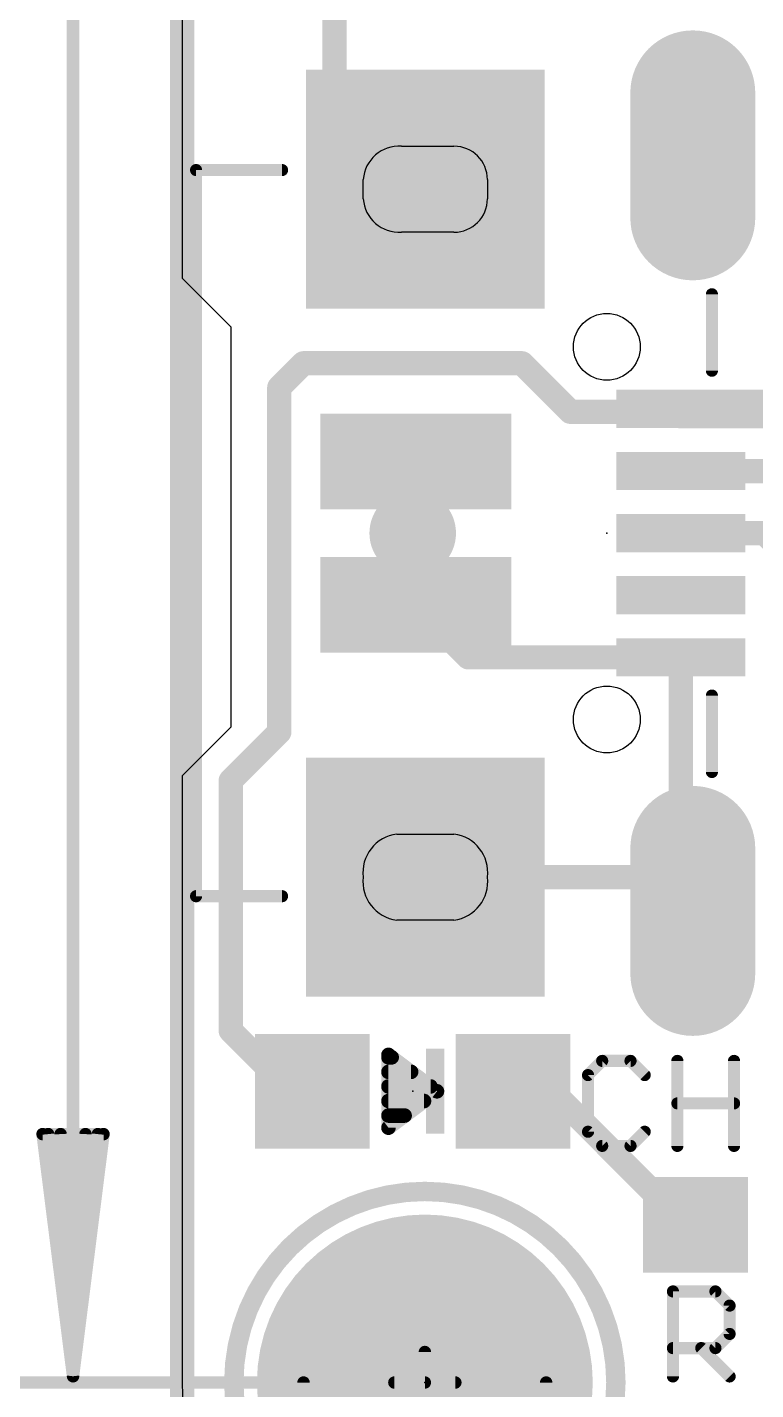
# Model space of a CAD drawing. Extents: x -11.5 to 69.1, y -5.3 to 31.9.
# Drawn here: x -1.62 to 6, y 2.46 to 16.72 of the extents above; entities that cross this region are included whole.
import ezdxf

# ---------------------------------------------------------------- set-up
doc = ezdxf.new("R2010")
doc.units = 0
for name, color, linetype in [('1', 12, 'CONTINUOUS'), ('16', 132, 'CONTINUOUS'), ('17', 110, 'CONTINUOUS'), ('18', 110, 'CONTINUOUS'), ('20', 53, 'CONTINUOUS'), ('21', 40, 'CONTINUOUS'), ('23', 40, 'CONTINUOUS'), ('47', 253, 'CONTINUOUS')]:
    doc.layers.add(name, color=color, linetype=linetype)

# ---------------------------------------------------------------- blocks, each defined once
blk = doc.blocks.new('RECT')
blk.add_solid([(-0.5, -0.5), (0.5, -0.5), (-0.5, 0.5), (0.5, 0.5)])
blk = doc.blocks.new('ROUNDP')
at = {"const_width": 0.5}
blk.add_lwpolyline([(0, -0.25, 1), (0, 0.25, 1), (0, -0.25)], format="xyb", dxfattribs=at)
blk = doc.blocks.new('OFFSETP100')
at = {"const_width": 1}
blk.add_lwpolyline([(0, 0), (1, 0)], dxfattribs=at)
at = {"const_width": 0.5}
for points in [[(0, 0.25, 1), (0, -0.25)], [(1, -0.25, 1), (1, 0.25)]]:
    blk.add_lwpolyline(points, format="xyb", dxfattribs=at)
blk = doc.blocks.new('SQUAREP')
blk.add_solid([(-0.5, -0.5), (0.5, -0.5), (-0.5, 0.5), (0.5, 0.5)])
blk = doc.blocks.new('ROUNDV')
at = {"const_width": 0.5}
blk.add_lwpolyline([(0, -0.25, 1), (0, 0.25, 1), (0, -0.25)], format="xyb", dxfattribs=at)

msp = doc.modelspace()

# ---------------------------------------------------------------- linework, layer by layer
at = {"layer": '1'}
for points, const_width in [([(0, 22.86), (0, 0)], 0.254), ([(1.595, 17.359), (1.595, 15.03)], 0.254), ([(1.595, 15.03), (2.545, 15.03)], 0.254), ([(1.016, 12.954), (1.27, 13.208)], 0.254), ([(1.27, 13.208), (3.556, 13.208)], 0.254), ([(3.556, 13.208), (4.064, 12.7)], 0.254), ([(1.016, 9.3472), (1.016, 12.954)], 0.254), ([(5.22, 12.73), (6.828, 12.73)], 0.4064), ([(5.19, 12.7), (5.22, 12.73)], 0.254), ([(4.064, 12.7), (5.19, 12.7)], 0.254), ([(5.22, 12.08), (6.589, 12.08)], 0.254), ([(5.22, 11.43), (6.096, 11.43)], 0.254), ([(6.096, 11.43), (6.35, 11.176)], 0.254), ([(2.995, 10.13), (2.445, 10.68)], 0.254), ([(5.22, 10.13), (2.995, 10.13)], 0.254), ([(5.22, 10.13), (5.22, 8.255)], 0.254), ([(0.508, 8.8392), (1.016, 9.3472)], 0.254), ([(0.508, 6.223), (0.508, 8.8392)], 0.254), ([(5.22, 8.255), (5.345, 8.13)], 0.254), ([(5.045, 7.83), (5.345, 8.13)], 0.254), ([(2.545, 7.83), (5.045, 7.83)], 0.254), ([(1.143, 5.588), (0.508, 6.223)], 0.254), ([(1.363, 5.588), (1.143, 5.588)], 0.254), ([(3.463, 5.588), (3.876, 5.588)], 0.254), ([(3.876, 5.588), (5.273, 4.191)], 0.254), ([(5.273, 4.191), (5.373, 4.191)], 0.254)]:
    msp.add_lwpolyline(points, dxfattribs=dict(at, const_width=const_width))
for points, const_width in [([(1.595, 15.0935, 1), (1.595, 14.9665)], 0.127), ([(2.545, 14.9665, 1), (2.545, 15.0935)], 0.127), ([(1.5315, 15.03, 1), (1.6585, 15.03)], 0.127), ([(1.27, 13.2715, 1), (1.27, 13.1445)], 0.127), ([(1.3149, 13.1631, 1), (1.2251, 13.2529)], 0.127), ([(3.6009, 13.2529, 1), (3.5111, 13.1631)], 0.127), ([(3.556, 13.1445, 1), (3.556, 13.2715)], 0.127), ([(1.0795, 12.954, 1), (0.9525, 12.954)], 0.127), ([(0.9711, 12.9989, 1), (1.0609, 12.9091)], 0.127), ([(5.22, 12.8316, 1), (5.22, 12.6284)], 0.2032), ([(5.2649, 12.6851, 1), (5.1751, 12.7749)], 0.127), ([(4.064, 12.7635, 1), (4.064, 12.6365)], 0.127), ([(4.0191, 12.6551, 1), (4.1089, 12.7449)], 0.127), ([(5.1451, 12.7449, 1), (5.2349, 12.6551)], 0.127), ([(5.19, 12.6365, 1), (5.19, 12.7635)], 0.127), ([(5.22, 12.1435, 1), (5.22, 12.0165)], 0.127), ([(5.22, 11.4935, 1), (5.22, 11.3665)], 0.127), ([(6.1409, 11.4749, 1), (6.0511, 11.3851)], 0.127), ([(2.4899, 10.7249, 1), (2.4001, 10.6351)], 0.127), ([(2.995, 10.1935, 1), (2.995, 10.0665)], 0.127), ([(2.9501, 10.0851, 1), (3.0399, 10.1749)], 0.127), ([(5.2835, 10.13, 1), (5.1565, 10.13)], 0.127), ([(5.22, 10.0665, 1), (5.22, 10.1935)], 0.127), ([(1.0609, 9.3023, 1), (0.9711, 9.3921)], 0.127), ([(0.9525, 9.3472, 1), (1.0795, 9.3472)], 0.127), ([(0.5715, 8.8392, 1), (0.4445, 8.8392)], 0.127), ([(0.4631, 8.8841, 1), (0.5529, 8.7943)], 0.127), ([(5.2649, 8.2999, 1), (5.1751, 8.2101)], 0.127), ([(5.1565, 8.255, 1), (5.2835, 8.255)], 0.127), ([(5.3899, 8.0851, 1), (5.3001, 8.1749)], 0.127), ([(5.3001, 8.0851, 1), (5.3899, 8.1749)], 0.127), ([(2.545, 7.8935, 1), (2.545, 7.7665)], 0.127), ([(5.0001, 7.8749, 1), (5.0899, 7.7851)], 0.127), ([(5.045, 7.7665, 1), (5.045, 7.8935)], 0.127), ([(0.5529, 6.2679, 1), (0.4631, 6.1781)], 0.127), ([(0.4445, 6.223, 1), (0.5715, 6.223)], 0.127), ([(1.143, 5.6515, 1), (1.143, 5.5245)], 0.127), ([(1.363, 5.5245, 1), (1.363, 5.6515)], 0.127), ([(3.463, 5.6515, 1), (3.463, 5.5245)], 0.127), ([(3.9209, 5.6329, 1), (3.8311, 5.5431)], 0.127), ([(3.876, 5.5245, 1), (3.876, 5.6515)], 0.127), ([(1.0981, 5.5431, 1), (1.1879, 5.6329)], 0.127), ([(5.273, 4.2545, 1), (5.273, 4.1275)], 0.127), ([(5.2281, 4.1461, 1), (5.3179, 4.2359)], 0.127), ([(5.373, 4.1275, 1), (5.373, 4.2545)], 0.127)]:
    msp.add_lwpolyline(points, format="xyb", dxfattribs=dict(at, const_width=const_width))
at = {"layer": '16', "const_width": 0.254}
msp.add_lwpolyline([(0, 22.86), (0, 0)], dxfattribs=at)
at = {"layer": '20'}
for p, q in [((0, 20.32), (0, 14.097)), ((2.295, 15.48), (2.845, 15.48)), ((1.895, 14.93), (1.895, 15.13)), ((3.195, 15.13), (3.195, 14.93)), ((2.845, 14.58), (2.295, 14.58)), ((0, 14.097), (0.508, 13.589)), ((0.508, 13.589), (0.508, 9.398)), ((0.508, 9.398), (0, 8.89)), ((0, 8.89), (0, 2.54)), ((2.245, 8.28), (2.845, 8.28)), ((2.845, 7.38), (2.245, 7.38))]:
    msp.add_line(p, q, dxfattribs=at)
for centre in [(4.445, 13.38), (4.445, 9.48)]:
    msp.add_circle(centre, 0.35, dxfattribs=at)
for centre, radius, start, end in [((2.27, 15.105), 0.3758, 86.1859, 176.1859), ((2.845, 15.13), 0.35, 0, 90), ((2.27, 14.955), 0.3758, 183.8141, 273.8141), ((2.845, 14.93), 0.35, 270, 0), ((2.295, 7.88), 0.4031, 97.125, 187.125), ((2.795, 7.88), 0.4031, 352.875, 82.875), ((2.295, 7.78), 0.4031, 172.875, 262.875), ((2.795, 7.78), 0.4031, 277.125, 7.125), ((2.54, 2.54), 2.54, 180, 270)]:
    msp.add_arc(centre, radius, start, end, dxfattribs=at)
at = {"layer": '21'}
for points, const_width in [([(0.145, 15.2618, 1), (0.145, 15.1982)], 0.0635), ([(0.1768, 15.23, 1), (0.1133, 15.23)], 0.0635), ([(1.045, 15.1982, 1), (1.045, 15.2618)], 0.0635), ([(5.5767, 13.93, 1), (5.5133, 13.93)], 0.0635), ([(5.5133, 13.13, 1), (5.5767, 13.13)], 0.0635), ([(5.5767, 9.73, 1), (5.5133, 9.73)], 0.0635), ([(5.5133, 8.93, 1), (5.5767, 8.93)], 0.0635), ([(0.145, 7.6618, 1), (0.145, 7.5983)], 0.0635), ([(0.1133, 7.63, 1), (0.1768, 7.63)], 0.0635), ([(1.045, 7.5983, 1), (1.045, 7.6618)], 0.0635), ([(2.1819, 5.9995, 1), (2.1361, 5.9385)], 0.0762), ([(2.1971, 5.969, 1), (2.1209, 5.969)], 0.0762), ([(2.159, 5.9817, 1), (2.159, 5.9055)], 0.0762), ([(2.1929, 5.9055, 1), (2.1929, 5.9817)], 0.0762), ([(2.159, 5.8293, 1), (2.159, 5.7531)], 0.0762), ([(2.3961, 5.7531, 1), (2.3961, 5.8293)], 0.0762), ([(4.3965, 5.938, 1), (4.3965, 5.8745)], 0.0635), ([(4.419, 5.8838, 1), (4.3741, 5.9287)], 0.0635), ([(4.7156, 5.9287, 1), (4.6706, 5.8838)], 0.0635), ([(4.6931, 5.8745, 1), (4.6931, 5.938)], 0.0635), ([(5.2155, 5.9063, 1), (5.152, 5.9063)], 0.0635), ([(5.8087, 5.9063, 1), (5.7452, 5.9063)], 0.0635), ([(2.159, 5.6769, 1), (2.159, 5.6007)], 0.0762), ([(2.5993, 5.6007, 1), (2.5993, 5.6769)], 0.0762), ([(4.28, 5.758, 1), (4.2165, 5.758)], 0.0635), ([(4.2258, 5.7804, 1), (4.2707, 5.7355)], 0.0635), ([(4.8189, 5.7355, 1), (4.8638, 5.7804)], 0.0635), ([(2.159, 5.5245, 1), (2.159, 5.4483)], 0.0762), ([(2.5315, 5.4483, 1), (2.5315, 5.5245)], 0.0762), ([(2.6899, 5.5575, 1), (2.6441, 5.6185)], 0.0762), ([(2.6441, 5.5575, 1), (2.6899, 5.6185)], 0.0762), ([(5.1837, 5.4931, 1), (5.1837, 5.4296)], 0.0635), ([(5.7769, 5.4296, 1), (5.7769, 5.4931)], 0.0635), ([(2.159, 5.3721, 1), (2.159, 5.2959)], 0.0762), ([(2.3283, 5.2959, 1), (2.3283, 5.3721)], 0.0762), ([(2.1361, 5.2375, 1), (2.1819, 5.1765)], 0.0762), ([(2.1209, 5.207, 1), (2.1971, 5.207)], 0.0762), ([(4.2707, 5.1872, 1), (4.2258, 5.1423)], 0.0635), ([(4.2165, 5.1648, 1), (4.28, 5.1648)], 0.0635), ([(4.8638, 5.1423, 1), (4.8189, 5.1872)], 0.0635), ([(4.3965, 5.0483, 1), (4.3965, 4.9848)], 0.0635), ([(4.3741, 4.994, 1), (4.419, 5.039)], 0.0635), ([(4.6706, 5.039, 1), (4.7156, 4.994)], 0.0635), ([(4.6931, 4.9848, 1), (4.6931, 5.0483)], 0.0635), ([(5.152, 5.0165, 1), (5.2155, 5.0165)], 0.0635), ([(5.7452, 5.0165, 1), (5.8087, 5.0165)], 0.0635), ([(2.54, 0.54, 1), (2.54, 4.54, 1), (2.54, 0.54)], 0.2032), ([(5.1372, 3.525, 1), (5.1372, 3.4615)], 0.0635), ([(5.169, 3.4933, 1), (5.1055, 3.4933)], 0.0635), ([(5.6046, 3.5157, 1), (5.5596, 3.4708)], 0.0635), ([(5.5821, 3.4615, 1), (5.5821, 3.525)], 0.0635), ([(5.7621, 3.345, 1), (5.6986, 3.345)], 0.0635), ([(5.7079, 3.3225, 1), (5.7528, 3.3674)], 0.0635), ([(5.6986, 3.0484, 1), (5.7621, 3.0484)], 0.0635), ([(5.7528, 3.0259, 1), (5.7079, 3.0708)], 0.0635), ([(5.1372, 2.9318, 1), (5.1372, 2.8683)], 0.0635), ([(5.4563, 2.9225, 1), (5.4114, 2.8776)], 0.0635), ([(5.5596, 2.9225, 1), (5.6046, 2.8776)], 0.0635), ([(5.5821, 2.8683, 1), (5.5821, 2.9318)], 0.0635), ([(5.1055, 2.6035, 1), (5.169, 2.6035)], 0.0635), ([(5.7079, 2.581, 1), (5.7528, 2.626)], 0.0635)]:
    msp.add_lwpolyline(points, format="xyb", dxfattribs=dict(at, const_width=const_width))
for points, const_width in [([(1.045, 15.23), (0.145, 15.23)], 0.127), ([(0.145, 15.23), (0.145, 7.63)], 0.127), ([(5.545, 13.93), (5.545, 13.13)], 0.127), ([(5.545, 9.73), (5.545, 8.93)], 0.127), ([(0.145, 7.63), (1.045, 7.63)], 0.127), ([(2.667, 5.588), (2.159, 5.969)], 0.1524), ([(2.159, 5.969), (2.159, 5.207)], 0.1524), ([(2.159, 5.9436), (2.1929, 5.9436)], 0.1524), ([(2.159, 5.7912), (2.3961, 5.7912)], 0.1524), ([(4.3965, 5.9063), (4.2482, 5.758)], 0.127), ([(4.6931, 5.9063), (4.3965, 5.9063)], 0.127), ([(4.8414, 5.758), (4.6931, 5.9063)], 0.127), ([(5.1837, 5.0165), (5.1837, 5.9063)], 0.127), ([(5.7769, 5.9063), (5.7769, 5.0165)], 0.127), ([(2.159, 5.6388), (2.5993, 5.6388)], 0.1524), ([(4.2482, 5.758), (4.2482, 5.1648)], 0.127), ([(2.159, 5.207), (2.667, 5.588)], 0.1524), ([(2.159, 5.4864), (2.5315, 5.4864)], 0.1524), ([(5.1837, 5.4614), (5.7769, 5.4614)], 0.127), ([(2.159, 5.334), (2.3283, 5.334)], 0.1524), ([(4.2482, 5.1648), (4.3965, 5.0165)], 0.127), ([(4.6931, 5.0165), (4.8414, 5.1648)], 0.127), ([(4.3965, 5.0165), (4.6931, 5.0165)], 0.127), ([(5.1372, 2.6035), (5.1372, 3.4933)], 0.127), ([(5.1372, 3.4933), (5.5821, 3.4933)], 0.127), ([(5.5821, 3.4933), (5.7304, 3.345)], 0.127), ([(5.7304, 3.345), (5.7304, 3.0484)], 0.127), ([(5.7304, 3.0484), (5.5821, 2.9001)], 0.127), ([(5.5821, 2.9001), (5.1372, 2.9001)], 0.127), ([(5.4338, 2.9001), (5.7304, 2.6035)], 0.127)]:
    msp.add_lwpolyline(points, dxfattribs=dict(at, const_width=const_width))
at = {"layer": '23'}
for p in [(4.445, 11.43), (2.413, 5.588), (2.54, 2.54)]:
    msp.add_point(p, dxfattribs=at)
at = {"layer": '47', "const_width": 0.13}
for points in [[(-1.143, 2.605), (-1.143, 20.255)], [(-1.143, 2.605), (-1.4622, 5.14)], [(-1.4622, 5.14), (-0.8238, 5.14)], [(-1.143, 2.605), (-1.403, 5.14)], [(-1.143, 2.605), (-1.273, 5.14)], [(-0.8238, 5.14), (-1.143, 2.605)], [(-1.013, 5.14), (-1.143, 2.605)], [(-0.883, 5.14), (-1.143, 2.605)], [(2.54, 2.2208), (2.54, 2.8592)], [(2.54, 2.54), (-4.617, 2.54)], [(2.54, 2.54), (-3.093, 2.54)], [(1.27, 2.54), (1.27, -4.617)], [(2.2208, 2.54), (2.8592, 2.54)], [(3.81, 2.54), (3.81, -4.617)]]:
    msp.add_lwpolyline(points, dxfattribs=at)
at = {"layer": '47', "const_width": 0.065}
for points in [[(-1.43, 5.1441, 1), (-1.4945, 5.1359)], [(-1.4622, 5.1725, 1), (-1.4622, 5.1075)], [(-1.3707, 5.1433, 1), (-1.4353, 5.1367)], [(-1.2405, 5.1417, 1), (-1.3055, 5.1383)], [(-0.9805, 5.1383, 1), (-1.0455, 5.1417)], [(-0.8507, 5.1367, 1), (-0.9153, 5.1433)], [(-0.7915, 5.1359, 1), (-0.856, 5.1441)], [(-0.8238, 5.1075, 1), (-0.8238, 5.1725)], [(2.5725, 2.8592, 1), (2.5075, 2.8592)], [(-1.1752, 2.6091, 1), (-1.1108, 2.6009)], [(-1.1753, 2.6083, 1), (-1.1107, 2.6017)], [(-1.1755, 2.6033, 1), (-1.1105, 2.6067)], [(-1.1755, 2.6067, 1), (-1.1105, 2.6033)], [(-1.1755, 2.605, 1), (-1.1105, 2.605)], [(-1.1753, 2.6017, 1), (-1.1107, 2.6083)], [(-1.1752, 2.6009, 1), (-1.1108, 2.6091)], [(1.3025, 2.54, 1), (1.2375, 2.54)], [(2.2208, 2.5725, 1), (2.2208, 2.5075)], [(2.54, 2.5075, 1), (2.54, 2.5725)], [(2.54, 2.5075, 1), (2.54, 2.5725)], [(2.8592, 2.5075, 1), (2.8592, 2.5725)], [(3.8425, 2.54, 1), (3.7775, 2.54)]]:
    msp.add_lwpolyline(points, format="xyb", dxfattribs=at)

# ---------------------------------------------------------------- block references
at = {"layer": '1', "rotation": 270}
for p, xscale, yscale in [((5.22, 12.73), 0.4, 1.35), ((5.22, 12.08), 0.4, 1.35), ((5.22, 11.43), 0.4, 1.35), ((5.22, 10.78), 0.4, 1.35), ((5.22, 10.13), 0.4, 1.35), ((1.363, 5.588), 1.2, 1.2), ((3.463, 5.588), 1.2, 1.2)]:
    msp.add_blockref('RECT', p, dxfattribs=dict(at, xscale=xscale, yscale=yscale))
at = {"layer": '1'}
for p, xscale in [((2.445, 12.18), 2), ((2.445, 10.68), 2), ((5.373, 4.191), 1.1)]:
    msp.add_blockref('RECT', p, dxfattribs=dict(at, xscale=xscale))
at = {"layer": '17'}
for name, p, xscale, yscale, rotation in [('OFFSETP100', (5.345, 14.73), 1.308, 1.308, 90), ('OFFSETP100', (5.345, 14.73), 1.308, 1.308, 90), ('OFFSETP100', (5.345, 8.13), 1.308, 1.308, 270), ('OFFSETP100', (5.345, 8.13), 1.308, 1.308, 270), ('ROUNDP', (2.54, 2.54), 3.516, 3.516, 270), ('ROUNDP', (2.54, 2.54), 3.516, 3.516, 270)]:
    msp.add_blockref(name, p, dxfattribs=dict(at, xscale=xscale, yscale=yscale, rotation=rotation))
at = {"layer": '17', "xscale": 2.5, "yscale": 2.5}
for p in [(2.545, 15.03), (2.545, 15.03), (2.545, 7.83), (2.545, 7.83)]:
    msp.add_blockref('SQUAREP', p, dxfattribs=at)
at = {"layer": '18', "xscale": 0.9064, "yscale": 0.9064}
msp.add_blockref('ROUNDV', (2.413, 11.43), dxfattribs=at)
msp.add_blockref('ROUNDV', (2.413, 11.43), dxfattribs=at)
at = {"layer": '21', "xscale": 0.889, "yscale": 0.1905, "rotation": 270}
msp.add_blockref('RECT', (2.6488, 5.588), dxfattribs=at)

doc.saveas('drawing.dxf')
